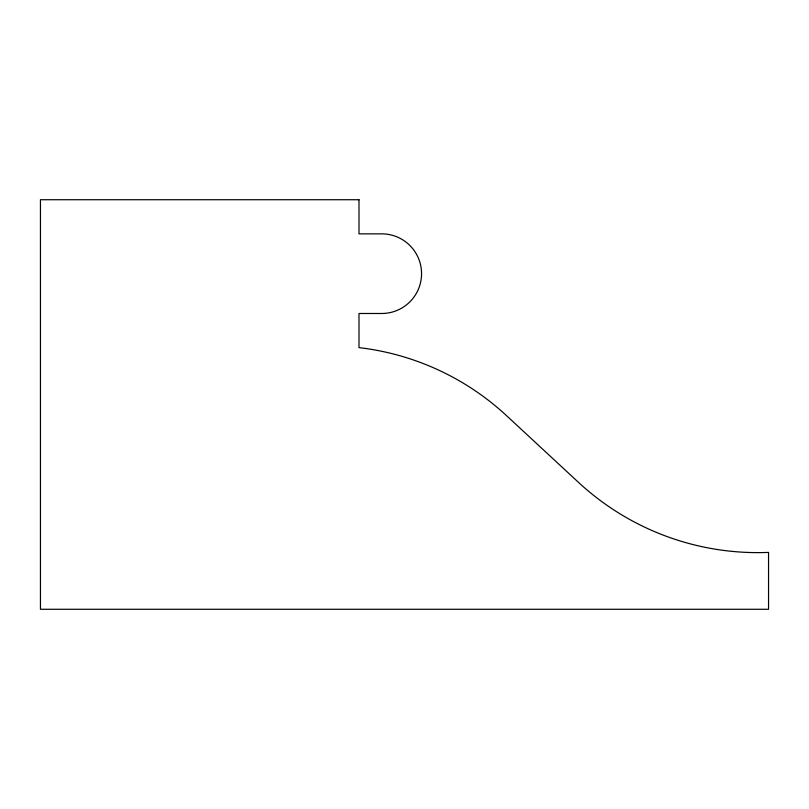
<?xml version="1.0" encoding="UTF-8"?>
<svg xmlns="http://www.w3.org/2000/svg" width="809" height="809" viewBox="0 0 809 809"><rect width="100%" height="100%" fill="white"/><g stroke="black" fill="none" stroke-linecap="round" stroke-linejoin="round"><path stroke-width="1.21" d="M358.994 199.722L40.45 199.722L40.45 609.278L768.55 609.278L768.55 552.395A263.694 263.694 0 0 1 578.405 482.295L506.464 415.593A261.529 261.529 0 0 0 358.994 347.617L358.994 313.488L381.747 313.488A39.813 39.813 0 0 0 421.56 273.664A39.813 39.813 0 0 0 381.747 233.852L358.994 233.852L358.994 199.722"/></g></svg>
